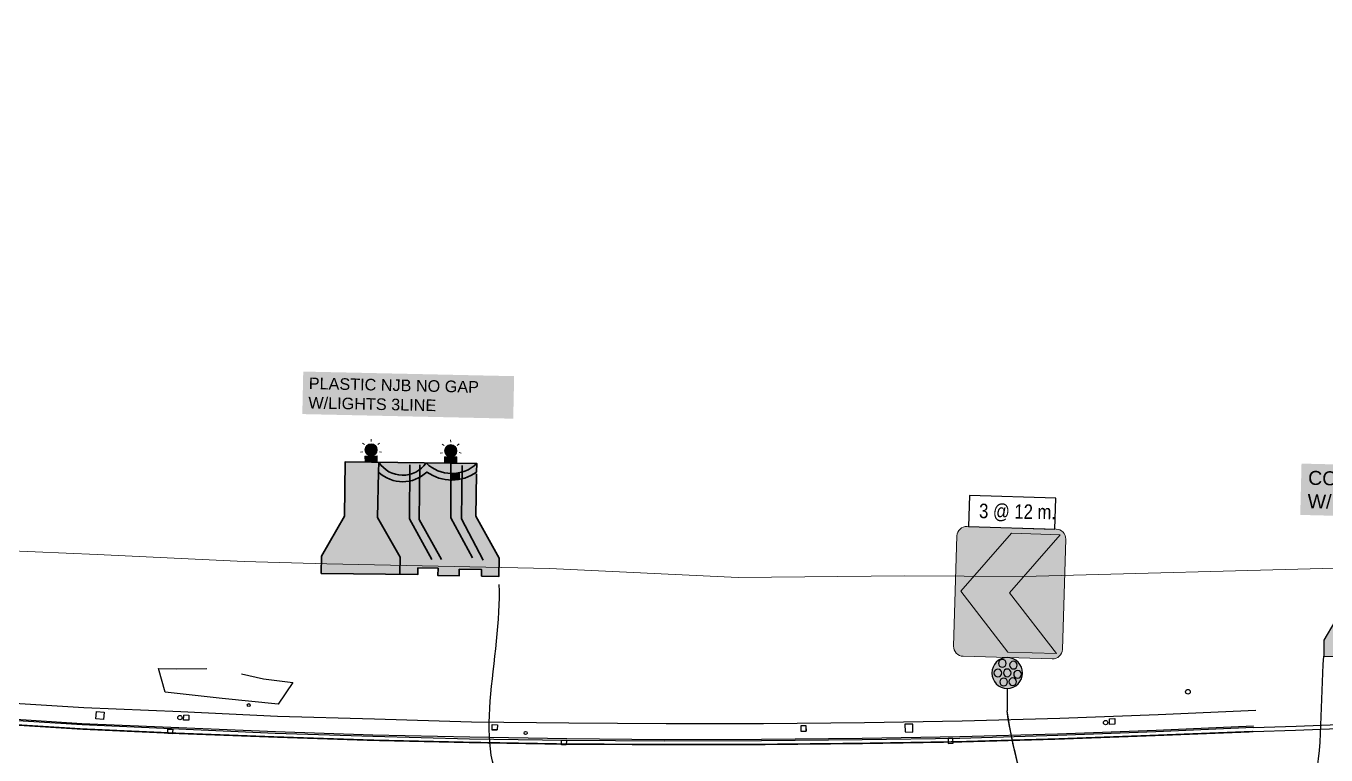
# Model space of a CAD drawing. Header units: metres. Extents: x 565382 to 572500, y 2710622 to 2713609.
# Drawn here: x 567421.3 to 567589.4, y 2711914.8 to 2712009.2 of the extents above; entities that cross this region are included whole.
import ezdxf

# ---------------------------------------------------------------- set-up
doc = ezdxf.new("R2010")
doc.units = ezdxf.units.M
doc.header["$XCLIPFRAME"] = 0
doc.linetypes.add('ACAD_ISO03W100', pattern=[30, 12, -18])
for name, color, linetype in [('ASPHLT', 12, 'Continuous'), ('Catch Basin', 170, 'Continuous'), ('CONCREAT', 7, 'Continuous'), ('CURB STONE', 1, 'Continuous'), ('LIGHT POLE', 40, 'Continuous'), ('MANHOLE', 12, 'Continuous'), ('Map', 7, 'Continuous'), ('PDF_Geometry', 7, 'Continuous'), ('Sign Board', 7, 'Continuous'), ('Signs', 7, 'Continuous'), ('TILES', 7, 'Continuous'), ('XREF-INT.E-P-5-1-SIGNBOARD$0$XREF-INT.E-P-5-1-SIGNBOARD$0$XREF-INT.E-P-5-1-SIGNBOARD-23-JUNE-2022$0$XREF-SIGNBOARDS$0$xref geomery$0$NEW DESIGN', 7, 'Continuous'), ('YELLOW LINE', 2, 'Continuous')]:
    doc.layers.add(name, color=color, linetype=linetype)
doc.layers.add('CP00PMXX-Ammar$0$CPREDXNL', color=1, linetype='Continuous', lineweight=0, true_color=0xff0000)
doc.layers.add('Fence', color=6, linetype='Continuous', lineweight=0, true_color=0xff00ff)
doc.styles.add('KSA-TXT', font='ARIALN.TTF', dxfattribs={"height": 2.5})
doc.styles.add('Legend', font='calibri.ttf')
doc.styles.get("Standard").update_dxf_attribs({"font": 'arial.ttf'})
doc.dimstyles.new('Faheem Dimension', dxfattribs={"dimtxt": 2.5, "dimasz": 1, "dimexe": 0.18, "dimexo": 0.0625, "dimgap": 0.25, "dimtad": 1, "dimzin": 0, "dimdsep": 46, "dimtxsty": 'Legend', "dimcen": 0.09, "dimclrd": 256, "dimclre": 256, "dimclrt": 256, "dimadec": 0, "dimazin": 0, "dimtfac": 1, "dimtofl": 0, "dimtmove": 0, "dimatfit": 3, "dimfxl": 1, "dimtolj": 1, "dimtzin": 0, "dimlwd": -1, "dimlwe": -1, "dimarcsym": 0})
picture_1 = doc.add_image_def('image1.tif', size_in_pixel=(6477, 4192))
picture_2 = doc.add_image_def('image7.ecw', size_in_pixel=(141138, 138548))

# ---------------------------------------------------------------- blocks, each defined once
blk = doc.blocks.new('FLASH LIGHT')
at = {"lineweight": 0}
h = blk.add_hatch(color=2, dxfattribs=at)
h.dxf.hatch_style = 1
h.set_gradient(color1=(255, 255, 0), color2=(255, 255, 189), name='SPHERICAL')
edge = h.paths.add_edge_path()
edge.add_arc((0, 20), 10, 0, 360)
h = blk.add_hatch(color=8, dxfattribs=at)
h.dxf.hatch_style = 1
h.paths.add_polyline_path([(-10, 0), (10, 0), (10, 10), (-10, 10)])
at = {"color": 7, "lineweight": 0, "flags": 128}
for points in [[(0, 33.76851643991904), (0, 37.53703287983217)], [(-10.76465961960753, 28.58452958701378), (-13.71100441452973, 30.93416115543664)], [(10.76465961960753, 28.58452958701378), (13.71100441452973, 30.93416115543664)], [(-13.42331098661134, 16.93621686259621), (-17.09734285139893, 16.09764306475699)], [(-10, 0), (10, 0), (10, 10), (-10, 10), (-10, 0)], [(13.42331098661134, 16.93621686259621), (17.09734285139893, 16.09764306475699)]]:
    blk.add_lwpolyline(points, dxfattribs=at)
at = {"lineweight": 0}
blk.add_circle((0, 20), 10, dxfattribs=at)
blk = doc.blocks.new('Conrecte Safety')
at = {"lineweight": -3, "ltscale": 0.13, "transparency": 33554687}
h = blk.add_hatch(color=8, dxfattribs=at)
h.dxf.hatch_style = 1
h.paths.add_polyline_path([(26862.01214540499, 34499.57406802074), (26862.35043830323, 34542.38844972005), (26824.52858092598, 34542.46615647446), (26824.7814945257, 34500.21703616376), (26802.54414339713, 34459.98074252731), (26818.5963777313, 34435.15552160222), (26888.64629077611, 34435.22473408878), (26888.53797342038, 34455.29167499046)], flags=17)
h.paths.add_polyline_path([(26906.51260580886, 34510.31207321449), (26906.50026468216, 34520.5872985837), (26896.00524886587, 34524.16482265398), (26890.32819629923, 34521.12083331542), (26885.72277516817, 34520.42733949235), (26881.28473589949, 34521.95633240232), (26877.85112825714, 34524.89994135157), (26874.93241798727, 34528.64246066923), (26871.9570115595, 34533.28545901443), (26868.7627796738, 34538.75518193174), (26866.75321844661, 34542.3794040049), (26862.35043830323, 34542.38844972005), (26862.01214540499, 34499.57406802074), (26888.53797342038, 34455.29167499046), (26888.64629077611, 34435.22473408878), (26891.79098623066, 34435.22784119099), (26906.5687735383, 34435.04107303332)])
h.paths.add_polyline_path([(26802.54414339713, 34459.98074252731), (26799.65860263492, 34454.75964111112), (26799.77606901926, 34435.1369262848), (26818.5963777313, 34435.15552160222)], flags=17)
h.paths.add_polyline_path([(26872.84615699102, 34542.36688578128), (26873.38888632039, 34541.38807926944), (26876.49771393318, 34536.06460049555), (26879.28090714165, 34531.72154290768), (26881.72024008067, 34528.59370568077), (26883.97824572736, 34526.6579324859), (26886.2216946618, 34525.88501965124), (26888.61735746096, 34526.24576350288), (26891.33200470281, 34527.71096036543), (26894.53173545003, 34530.2508178921), (26898.2834637394, 34533.74859439304), (26902.45098321651, 34537.90948515641), (26906.48127951163, 34542.01739758974), (26906.48100247911, 34542.29778143845)], flags=17)
h.paths.add_polyline_path([(26824.41354835959, 34561.68230262194), (26824.7814945257, 34500.21703616376), (26799.65860263492, 34454.75964111112), (26799.77606901926, 34435.1369262848), (26888.64629077611, 34435.22473408878), (26888.53797342038, 34455.29167499046), (26862.01214540499, 34499.57406802074), (26862.50369761676, 34561.78496337384)])
h.paths.add_polyline_path([(26906.48878114379, 34534.42500134926), (26906.23105485607, 34534.16231172308), (26901.97962243863, 34529.91764148876), (26896.00462259687, 34524.16697211153), (26906.5024499983, 34520.59076153176), (26906.5026193364, 34520.41937511482)], flags=17)
h = blk.add_hatch(color=8, dxfattribs=at)
h.dxf.hatch_style = 1
h.paths.add_polyline_path([(26862.35043830323, 34542.38844972005), (26862.50369761676, 34561.78496337384), (26906.46163136598, 34561.90343900857), (26906.42135089129, 34542.29790399478)])
h = blk.add_hatch(color=3, dxfattribs=at)
h.dxf.hatch_style = 1
h.paths.add_polyline_path([(26867.26269325638, 34552.61650998252), (26864.80554628249, 34557.30441183988), (26862.50358512047, 34561.77072583274), (26862.41376092305, 34550.40256669979), (26862.56025556461, 34550.12307487113), (26865.54429877128, 34544.55967764404), (26866.75321844538, 34542.37940400645), (26872.84615699021, 34542.36688578279), (26870.21717634823, 34547.10822411259)])
h = blk.add_hatch(color=3, dxfattribs=at)
h.dxf.hatch_style = 1
h.paths.add_polyline_path([(26968.71456273654, 34525.03850899236), (26964.55090455965, 34526.90235099236), (26960.41034820314, 34529.52882526982), (26956.42725160297, 34532.88025979728), (26952.6486655313, 34536.67129942463), (26949.04110572159, 34540.64525739186), (26947.66177721233, 34542.21317363319), (26954.81969403725, 34542.19846736331), (26956.50610876285, 34540.34077363477), (26960.03245161206, 34536.8028085781), (26963.56343891666, 34533.83178528858), (26967.07689650925, 34531.60309783802), (26970.56127456079, 34530.04333238902), (26974.00713030255, 34529.02973044814), (26977.4050209717, 34528.43953350578), (26980.74550380008, 34528.14998307108), (26984.01913601925, 34528.03832063972), (26985.80960867025, 34528.01450639137), (26985.85506136206, 34522.69088524485), (26983.893006844, 34522.71698162288), (26980.42474630073, 34522.83528276006), (26976.71852037852, 34523.15653552111), (26972.79676407603, 34523.83772535037)])
h.paths.add_polyline_path([(26990.70814443565, 34522.74364450376), (26987.24119553177, 34522.6724489178), (26985.85506136206, 34522.69088524485), (26985.80960867025, 34528.01450639137), (26987.22194415539, 34527.99572157215), (26990.4079636932, 34528.06114812678), (26993.66616904215, 34528.36257490906), (26997.08601476945, 34529.02919980436), (27000.75695544222, 34530.19022069133), (27004.76844562712, 34531.97483545278), (27009.20862186531, 34534.51033400236), (27014.06971367301, 34537.7851716061), (27019.18471650037, 34541.55729686312), (27019.5337976229, 34541.82687799061), (27019.52016455803, 34535.19131693962), (27017.13754380667, 34533.43422233025), (27012.01905669397, 34529.98598174313), (27007.17588853255, 34527.22036047206), (27002.64713517582, 34525.20562785924), (26998.40195442512, 34523.86299011066), (26994.42239799983, 34523.08726173436)])
h.paths.add_polyline_path([(26945.59673542669, 34544.56055682594), (26942.34692757343, 34548.15627488921), (26940.53282757472, 34549.97962319902), (26940.52579933972, 34557.09289573865), (26942.9574986243, 34555.08901896655), (26946.21010407621, 34551.81983167946), (26949.5694185483, 34548.10295108928), (26953.00992559232, 34544.19204310766), (26954.81969403725, 34542.19846736331), (26947.66177721233, 34542.21317363319)])
h.paths.add_polyline_path([(26918.18852918797, 34546.12838282131), (26915.11445750666, 34543.15213127142), (26919.41850517948, 34547.26475937813), (26923.35423869208, 34550.66641699251), (26926.69724736426, 34553.06106814681), (26929.3683700644, 34554.43886335439), (26931.39017153223, 34554.98918655675), (26933.00580006771, 34554.98203670244), (26934.69309411227, 34554.48355340937), (26936.7912298205, 34553.27349847645), (26939.3697407599, 34551.14863944791), (26940.53282757472, 34549.97962319902), (26937.53496663929, 34552.96892266729), (26936.36332025399, 34553.66976092388), (26934.71458249398, 34554.67464292799), (26932.04935618067, 34555.22198173749), (26929.94624712731, 34554.83693573831), (26927.62167036498, 34553.76774926242), (26926.04734162978, 34552.8583208979)], flags=16)
h.paths.add_polyline_path([(26906.75581176213, 34542.29721683005), (26906.8732166591, 34542.41688272921), (26911.38908684088, 34546.95417966471), (26915.83751654119, 34551.20476851091), (26920.05742853519, 34554.85204181539), (26923.91284033841, 34557.61373561122), (26927.4280288788, 34559.42690949984), (26930.69030017249, 34560.31488173813), (26933.78711106419, 34560.30117701418), (26936.80591840311, 34559.40932000565), (26939.83417903342, 34557.66283539803), (26940.52579933972, 34557.09289573865), (26940.53282757472, 34549.97962319902), (26939.3697407599, 34551.14863944791), (26936.7912298205, 34553.27349847645), (26934.69309411227, 34554.48355340937), (26933.00580006771, 34554.98203670244), (26931.39017153223, 34554.98918655675), (26929.3683700644, 34554.43886335439), (26926.69724736426, 34553.06106814681), (26923.35423869208, 34550.66641699251), (26919.41850517948, 34547.26475937813), (26915.11445750666, 34543.15213127142), (26914.24825939586, 34542.28182325153)])
h.paths.add_polyline_path([(26906.48127951163, 34542.01739758974), (26906.75581176213, 34542.29721683005), (26914.24825939586, 34542.28182325153), (26910.65918292648, 34538.67571744978), (26906.48878114379, 34534.42500134926)])
h.paths.add_polyline_path([(26898.2834637394, 34533.74859439304), (26902.45098321651, 34537.90948515641), (26906.48127951163, 34542.01739758974), (26906.48878114379, 34534.42500134926), (26906.23105485607, 34534.16231172308), (26901.97962243863, 34529.91764148876), (26898.00654365697, 34526.21349755599), (26894.27330539712, 34523.25015655965), (26890.32819629923, 34521.12083331542), (26885.72277516817, 34520.42733949235), (26881.28473589949, 34521.95633240232), (26877.85112825714, 34524.89994135157), (26874.93241798727, 34528.64246066923), (26871.9570115595, 34533.28545901443), (26868.7627796738, 34538.75518193174), (26866.75321844661, 34542.3794040049), (26872.84615699102, 34542.36688578128), (26873.38888632039, 34541.38807926944), (26876.49771393318, 34536.06460049555), (26879.28090714165, 34531.72154290768), (26881.72024008067, 34528.59370568077), (26883.97824572736, 34526.6579324859), (26886.2216946618, 34525.88501965124), (26888.61735746096, 34526.24576350288), (26891.33200470281, 34527.71096036543), (26894.53173545003, 34530.2508178921)])
h = blk.add_hatch(color=1, dxfattribs=at)
h.dxf.hatch_style = 1
h.paths.add_polyline_path([(26906.48878114379, 34534.42500134926), (26910.65918292648, 34538.67571744978), (26914.24825939586, 34542.28182325153), (26940.54048672095, 34542.22780465543), (26940.6461598405, 34435.27611231622), (26906.5867779865, 34435.24246010397)])
h.paths.add_polyline_path([(26914.24825939586, 34542.28182325153), (26915.11445750666, 34543.15213127142), (26919.41850517948, 34547.26475937813), (26923.35423869208, 34550.66641699251), (26926.69724736426, 34553.06106814681), (26929.3683700644, 34554.43886335439), (26931.39017153223, 34554.98918655675), (26933.00580006771, 34554.98203670244), (26934.69309411227, 34554.48355340937), (26936.7912298205, 34553.27349847645), (26939.3697407599, 34551.14863944791), (26940.53282757472, 34549.97962319902), (26940.54048672095, 34542.22780465543)])
h.paths.add_polyline_path([(26906.46163125522, 34561.90338456717), (26940.52101310822, 34561.93703678099), (26940.52579933972, 34557.09289573865), (26939.83417903342, 34557.66283539803), (26936.80591840311, 34559.40932000565), (26933.78711106419, 34560.30117701418), (26930.69030017249, 34560.31488173813), (26927.4280288788, 34559.42690949984), (26923.91284033841, 34557.61373561122), (26920.05742853519, 34554.85204181539), (26915.83751654119, 34551.20476851091), (26911.38908684088, 34546.95417966471), (26906.75411932518, 34542.29722030542), (26906.48100247911, 34542.29778143845)])
h = blk.add_hatch(color=8, dxfattribs=at)
h.dxf.hatch_style = 1
h.paths.add_polyline_path([(26985.51960094571, 34561.9814974226), (27019.57527535304, 34562.01514597224), (27019.53428790157, 34542.06550824258), (26985.68904852748, 34542.13504485111)])
h.paths.add_polyline_path([(26986.03945170159, 34501.09427089994), (26985.85506136206, 34522.69088524485), (26987.24119553177, 34522.6724489178), (26990.70814443565, 34522.74364450376), (26994.42239799983, 34523.08726173436), (26998.40195442512, 34523.86299011066), (27002.64713517582, 34525.20562785924), (27007.17588853255, 34527.22036047206), (27012.01905669397, 34529.98598174313), (27017.13754380667, 34533.43422233025), (27019.52016455803, 34535.19131693962), (27019.45313525575, 34502.56644674708), (27046.86195159348, 34455.40345642796), (27046.98460027519, 34434.91504088897), (26959.46814423861, 34435.21379091949), (26959.54181481511, 34456.79500314231)])
h.paths.add_polyline_path([(26940.54048672095, 34542.22780465543), (26947.66177721233, 34542.21317363319), (26949.04110572159, 34540.64525739186), (26952.6486655313, 34536.67129942463), (26956.42725160297, 34532.88025979728), (26960.41034820314, 34529.52882526982), (26964.55090455965, 34526.90235099236), (26968.71456273654, 34525.03850899236), (26972.79676407603, 34523.83772535037), (26976.71852037852, 34523.15653552111), (26980.42474630073, 34522.83528276006), (26983.893006844, 34522.71698162288), (26985.85506136206, 34522.69088524485), (26986.03945170159, 34501.09427089994), (26959.54181481511, 34456.79500314231), (26959.46842046647, 34435.29470956251), (26940.6461598405, 34435.27611231622)])
h.paths.add_polyline_path([(26954.81969403725, 34542.19846736331), (26953.00992559232, 34544.19204310766), (26949.5694185483, 34548.10295108928), (26946.21010407621, 34551.81983167946), (26942.9574986243, 34555.08901896655), (26940.52579933972, 34557.09289573865), (26940.52095560587, 34561.99523586255), (26985.5184481879, 34562.11651332158), (26985.68904852748, 34542.13504485111)])
h.paths.add_polyline_path([(26963.56343891666, 34533.83178528858), (26960.03245161206, 34536.8028085781), (26956.50610876285, 34540.34077363477), (26954.81969403725, 34542.19846736331), (26985.68904852748, 34542.13504485111), (26985.80960867025, 34528.01450639137), (26984.01913601925, 34528.03832063972), (26980.74550380008, 34528.14998307108), (26977.4050209717, 34528.43953350578), (26974.00713030255, 34529.02973044814), (26970.56127456079, 34530.04333238902), (26967.07689650925, 34531.60309783802)])
h.paths.add_polyline_path([(26985.68904852748, 34542.13504485111), (27019.53428790157, 34542.06550824258), (27019.5337976229, 34541.82687799061), (27019.18471650037, 34541.55729686312), (27014.06971367301, 34537.7851716061), (27009.20862186531, 34534.51033400236), (27004.76844562712, 34531.97483545278), (27000.75695544222, 34530.19022069133), (26997.08601476945, 34529.02919980436), (26993.66616904215, 34528.36257490906), (26990.4079636932, 34528.06114812678), (26987.22194415539, 34527.99572157215), (26985.80960867025, 34528.01450639137)])
h = blk.add_hatch(color=8, dxfattribs=at)
h.dxf.hatch_style = 1
h.paths.add_polyline_path([(26862.35043830323, 34542.38844972005), (26824.52858092598, 34542.46615647446), (26824.7814945257, 34500.21703616376), (26802.54414339713, 34459.98074252731), (26818.5963777313, 34435.15552160222), (26888.64629077611, 34435.22473408878), (26888.53797342038, 34455.29167499046), (26862.01214540499, 34499.57406802074)])
h.paths.add_polyline_path([(26802.54414339713, 34459.98074252731), (26799.65860263492, 34454.75964111112), (26799.77606901926, 34435.1369262848), (26818.5963777313, 34435.15552160222)])
at = {"lineweight": -3, "ltscale": 0.13}
h = blk.add_hatch(color=8, dxfattribs=at)
h.dxf.hatch_style = 1
h.paths.add_polyline_path([(26942.34692757343, 34548.15627488921), (26940.53282757463, 34549.97962319832), (26940.54048672257, 34542.22780465577), (26947.66177721158, 34542.21317363555), (26945.59673542669, 34544.56055682594)])
at = {"color": 7}
for p, q in [((27019.57527535304, 34562.01514597224), (26985.51589350004, 34561.98149375842)), ((26824.52858092598, 34542.46615647446), (27019.84198179896, 34542.06487607145))]:
    blk.add_line(p, q, dxfattribs=at)
for points in [[(27046.98460027519, 34434.91504088897), (26799.77606901926, 34435.1369262848), (26799.65860263492, 34454.75964111112), (26824.7814945257, 34500.21703616376), (26824.41354835959, 34561.68230262194), (26985.5184481879, 34562.11651332158)], [(27019.84198179896, 34542.06487607145), (27019.18471650037, 34541.55729686312), (27014.06971367301, 34537.7851716061), (27009.20862186531, 34534.51033400236), (27004.76844562712, 34531.97483545278), (27000.75695544222, 34530.19022069133), (26997.08601476945, 34529.02919980436), (26993.66616904215, 34528.36257490906), (26990.4079636932, 34528.06114812678), (26987.22194415539, 34527.99572157215), (26984.01913601925, 34528.03832063972), (26980.74550380008, 34528.14998307108), (26977.4050209717, 34528.43953350578), (26974.00713030255, 34529.02973044814), (26970.56127456079, 34530.04333238902), (26967.07689650925, 34531.60309783802), (26963.56343891666, 34533.83178528858), (26960.03245161206, 34536.8028085781), (26956.50610876285, 34540.34077363477), (26953.00992559232, 34544.19204310766), (26949.5694185483, 34548.10295108928), (26946.21010407621, 34551.81983167946), (26942.9574986243, 34555.08901896655), (26939.83417903342, 34557.66283539803), (26936.80591840311, 34559.40932000565), (26933.78711106419, 34560.30117701418), (26930.69030017249, 34560.31488173813), (26927.4280288788, 34559.42690949984), (26923.91284033841, 34557.61373561122), (26920.05742853519, 34554.85204181539), (26915.83751654119, 34551.20476851091), (26911.38908684088, 34546.95417966471), (26906.8732166591, 34542.41688272921), (26902.45098321651, 34537.90948515641), (26898.2834637394, 34533.74859439304), (26894.53173545003, 34530.2508178921), (26891.33200470281, 34527.71096036543), (26888.61735746096, 34526.24576350288), (26886.2216946618, 34525.88501965124), (26883.97824572736, 34526.6579324859), (26881.72024008067, 34528.59370568077), (26879.28090714165, 34531.72154290768), (26876.49771393318, 34536.06460049555), (26873.38888632039, 34541.38807926944), (26870.21717634823, 34547.10822411259), (26867.26269325638, 34552.61650998252), (26864.80554628249, 34557.30441183988), (26863.12584465506, 34560.56340465271), (26862.50369761676, 34561.78496337384), (26862.41376092305, 34550.40256669979), (26862.56025556461, 34550.12307487113), (26865.54429877128, 34544.55967764404), (26868.7627796738, 34538.75518193174), (26871.9570115595, 34533.28545901443), (26874.93241798727, 34528.64246066923), (26877.85112825714, 34524.89994135157), (26881.28473589949, 34521.95633240232), (26885.72277516817, 34520.42733949235), (26890.32819629923, 34521.12083331542), (26894.27330539712, 34523.25015655965), (26896.00462259687, 34524.16697211153), (26901.97962243863, 34529.91764148876), (26906.23105485607, 34534.16231172308), (26910.65918292648, 34538.67571744978), (26915.11445750666, 34543.15213127142), (26919.41850517948, 34547.26475937813), (26923.35423869208, 34550.66641699251), (26926.69724736426, 34553.06106814681), (26929.3683700644, 34554.43886335439), (26931.39017153223, 34554.98918655675), (26933.00580006771, 34554.98203670244), (26934.69309411227, 34554.48355340937), (26936.7912298205, 34553.27349847645), (26939.3697407599, 34551.14863944791), (26942.34692757343, 34548.15627488921), (26945.59673542669, 34544.56055682594), (26949.04110572159, 34540.64525739186), (26952.6486655313, 34536.67129942463), (26956.42725160297, 34532.88025979728), (26960.41034820314, 34529.52882526982), (26964.55090455965, 34526.90235099236), (26968.71456273654, 34525.03850899236), (26972.79676407603, 34523.83772535037), (26976.71852037852, 34523.15653552111), (26980.42474630073, 34522.83528276006), (26983.893006844, 34522.71698162288), (26987.24119553177, 34522.6724489178), (26990.70814443565, 34522.74364450376), (26994.42239799983, 34523.08726173436), (26998.40195442512, 34523.86299011066), (27002.64713517582, 34525.20562785924), (27007.17588853255, 34527.22036047206), (27012.01905669397, 34529.98598174313), (27017.13754380667, 34533.43422233025), (27019.60171908679, 34535.25146038644)], [(26940.6461598405, 34435.27611231622), (26940.52101310822, 34561.93703678099), (26906.46163125522, 34561.90338456717), (26906.5867779865, 34435.24246010397)], [(27019.57527535304, 34562.01514597224), (27019.45313525575, 34502.56644674708), (27046.86195159348, 34455.40345642796), (27046.98460027519, 34434.91504088897)]]:
    blk.add_lwpolyline(points, dxfattribs=at)
at = {"layer": 'PDF_Geometry', "color": 7, "lineweight": 30}
blk.add_lwpolyline([(26888.64629077611, 34435.22473408878), (26888.53797342038, 34455.29167499046), (26862.01214540499, 34499.57406802074), (26862.50369761676, 34561.78496337384)], dxfattribs=at)
at = {"lineweight": 0, "xscale": 0.9190717009343766, "yscale": 0.9190717009343766, "zscale": 0.9190717009343766, "rotation": 358.5452897016336}
for p in [(26883.19767954567, 34561.8407378946), (26965.01720793569, 34562.06125828041)]:
    blk.add_blockref('FLASH LIGHT', p, dxfattribs=at)
blk = doc.blocks.new('W')
at = {"xscale": -0.2045682523204567, "yscale": 0.2045682523204568, "zscale": 0.2045682523204567, "rotation": 285.957392384837}
blk.add_blockref('Conrecte Safety', (561968.4705205094, 2698741.621839803), dxfattribs=at)
at = {"insert": (567265.1507742676, 2706015.243318122), "char_height": 3.62341095756047, "width": 68.50387842214491, "attachment_point": 1, "rotation": 284.7907090152985, "bg_fill": 1, "box_fill_scale": 1.5, "bg_fill_color": 1, "bg_fill_transparency": 0}
blk.add_mtext('CONCRETE NJB NO GAP\\PW/LIGHTS 3LINE', dxfattribs=at)
blk = doc.blocks.new('SH')
h = blk.add_hatch(color=40)
h.dxf.hatch_style = 1
h.paths.add_polyline_path([(555310.7057333952, 2699267.921822852), (555307.8367876357, 2699268.127667208), (555310.4551402492, 2699264.429193236), (555307.3356013449, 2699261.142408024), (555310.2045471007, 2699260.936563657), (555313.324086, 2699264.223348882)], flags=16)
edge = h.paths.add_edge_path()
edge.add_arc((555313.3073060899, 2699267.484404472), 0.5808180623819165, 355.896831309284, 445.8961105560221)
edge.add_line((555313.348872424, 2699268.063733275), (555308.1099280027, 2699268.439622965))
edge.add_arc((555308.0683616649, 2699267.860294163), 0.5808180626068513, 85.89611018984331, 175.8961098449087)
edge.add_line((555307.4890328627, 2699267.901860504), (555307.0236455926, 2699261.415548409))
edge.add_arc((555307.6029743956, 2699261.37398207), 0.5808180632647093, 175.8961100334716, 265.8961099250273)
edge.add_line((555307.561408055, 2699260.794653267), (555312.8003524811, 2699260.418763534))
edge.add_arc((555312.8419188212, 2699260.998092339), 0.5808180652424435, 265.8961099861256, 355.89611010928)
edge.add_line((555313.4212476263, 2699260.956526), (555313.8866354153, 2699267.442845426))
at = {"layer": 'CP00PMXX-Ammar$0$CPREDXNL'}
h = blk.add_hatch(color=256, dxfattribs=at)
h.dxf.hatch_style = 1
h.paths.add_polyline_path([(555310.2045471007, 2699260.936563657), (555313.324086, 2699264.223348882), (555310.7057333952, 2699267.921822852), (555307.8367876357, 2699268.127667208), (555310.4551402492, 2699264.429193236), (555307.3356013449, 2699261.142408024)])
h = blk.add_hatch(color=256, dxfattribs=at)
h.dxf.hatch_style = 1
h.paths.add_polyline_path([(555310.2045471007, 2699260.936563657), (555313.324086, 2699264.223348882), (555310.7057333952, 2699267.921822852), (555307.8367876357, 2699268.127667208), (555310.4551402492, 2699264.429193236), (555307.3356013449, 2699261.142408024)])
at = {"layer": 'Signs', "true_color": 0xffffff}
h = blk.add_hatch(color=7, dxfattribs=at)
h.dxf.hatch_style = 1
h.paths.add_polyline_path([(555309.2080892423, 2699259.701213561, 1), (555311.0237343576, 2699259.701213561, 1)])
h = blk.add_hatch(color=7, dxfattribs=at)
h.dxf.hatch_style = 1
h.paths.add_polyline_path([(555309.2080892423, 2699259.701213561, 1), (555311.0237343576, 2699259.701213561, 1)])
h = blk.add_hatch(color=7, dxfattribs=at)
h.dxf.hatch_style = 1
h.paths.add_polyline_path([(555309.2080892423, 2699259.701213561, 1), (555311.0237343576, 2699259.701213561, 1)])
at = {"layer": 'Signs'}
h = blk.add_hatch(color=40, dxfattribs=at)
h.dxf.hatch_style = 1
edge = h.paths.add_edge_path()
edge.add_arc((555310.2654260711, 2699259.155815394), 0.2283141332801092, 0, 360)
edge = h.paths.add_edge_path()
edge.add_arc((555309.7377646259, 2699259.221413918), 0.2283141332801092, 0, 360)
edge = h.paths.add_edge_path()
edge.add_arc((555309.501492236, 2699259.688135894), 0.2283141332801092, 0, 360)
edge = h.paths.add_edge_path()
edge.add_arc((555309.7992640065, 2699260.201085889), 0.2283141332801092, 0, 360)
edge = h.paths.add_edge_path()
edge.add_arc((555310.1135171035, 2699259.707786679), 0.2283141332801092, 0, 360)
edge = h.paths.add_edge_path()
edge.add_arc((555310.4578826658, 2699260.238704836), 0.2283141332801092, 0, 360)
edge = h.paths.add_edge_path()
edge.add_arc((555310.6637427052, 2699259.646956028), 0.2283141332801092, 0, 360)
h = blk.add_hatch(color=40, dxfattribs=at)
h.dxf.hatch_style = 1
edge = h.paths.add_edge_path()
edge.add_arc((555310.2654260711, 2699259.155815394), 0.2283141332801092, 0, 360)
edge = h.paths.add_edge_path()
edge.add_arc((555309.7377646259, 2699259.221413918), 0.2283141332801092, 0, 360)
edge = h.paths.add_edge_path()
edge.add_arc((555309.501492236, 2699259.688135894), 0.2283141332801092, 0, 360)
edge = h.paths.add_edge_path()
edge.add_arc((555309.7992640065, 2699260.201085889), 0.2283141332801092, 0, 360)
edge = h.paths.add_edge_path()
edge.add_arc((555310.1135171035, 2699259.707786679), 0.2283141332801092, 0, 360)
edge = h.paths.add_edge_path()
edge.add_arc((555310.4578826658, 2699260.238704836), 0.2283141332801092, 0, 360)
edge = h.paths.add_edge_path()
edge.add_arc((555310.6637427052, 2699259.646956028), 0.2283141332801092, 0, 360)
h = blk.add_hatch(color=40, dxfattribs=at)
h.dxf.hatch_style = 1
edge = h.paths.add_edge_path()
edge.add_arc((555310.2654260711, 2699259.155815394), 0.2283141332801092, 0, 360)
edge = h.paths.add_edge_path()
edge.add_arc((555309.7377646259, 2699259.221413918), 0.2283141332801092, 0, 360)
edge = h.paths.add_edge_path()
edge.add_arc((555309.501492236, 2699259.688135894), 0.2283141332801092, 0, 360)
edge = h.paths.add_edge_path()
edge.add_arc((555309.7992640065, 2699260.201085889), 0.2283141332801092, 0, 360)
edge = h.paths.add_edge_path()
edge.add_arc((555310.1135171035, 2699259.707786679), 0.2283141332801092, 0, 360)
edge = h.paths.add_edge_path()
edge.add_arc((555310.4578826658, 2699260.238704836), 0.2283141332801092, 0, 360)
edge = h.paths.add_edge_path()
edge.add_arc((555310.6637427052, 2699259.646956028), 0.2283141332801092, 0, 360)
at = {"flags": 128}
blk.add_lwpolyline([(555310.028387275, 2699258.797620039), (555309.8932459556, 2699257.477023158)], dxfattribs=at)
at = {"layer": 'CP00PMXX-Ammar$0$CPREDXNL'}
blk.add_lwpolyline([(555307.561408055, 2699260.794653267), (555312.8003524811, 2699260.418763534, 0.4142135629226534), (555313.4212476263, 2699260.956526), (555313.8866348923, 2699267.442838136, 0.4142135636862525), (555313.348872424, 2699268.063733275), (555308.1099280028, 2699268.439622965, 0.4142135608527174), (555307.4890328627, 2699267.901860504), (555307.0236455926, 2699261.41554841, 0.4142135620474967)], format="xyb", close=True, dxfattribs=at)
blk.add_lwpolyline([(555310.2045471007, 2699260.936563657), (555313.324086, 2699264.223348882), (555310.7057333952, 2699267.921822852), (555307.8367876357, 2699268.127667208), (555310.4551402492, 2699264.429193236), (555307.3356013449, 2699261.142408024), (555310.2045471007, 2699260.936563657)], close=True, dxfattribs=at)
at = {"layer": 'Signs'}
for centre, radius in [((555310.1159118, 2699259.701213561), 0.9078225576208822), ((555310.1159118, 2699259.701213561), 0.9078225576208822), ((555310.1159118, 2699259.701213561), 0.9078225576208822), ((555309.7992640065, 2699260.201085889), 0.2283141332801092), ((555309.7992640065, 2699260.201085889), 0.2283141332801092), ((555309.7992640065, 2699260.201085889), 0.2283141332801092), ((555310.4578826658, 2699260.238704836), 0.2283141332801092), ((555310.4578826658, 2699260.238704836), 0.2283141332801092), ((555310.4578826658, 2699260.238704836), 0.2283141332801092), ((555309.501492236, 2699259.688135894), 0.2283141332801092), ((555309.501492236, 2699259.688135894), 0.2283141332801092), ((555309.501492236, 2699259.688135894), 0.2283141332801092), ((555309.7377646259, 2699259.221413918), 0.2283141332801092), ((555309.7377646259, 2699259.221413918), 0.2283141332801092), ((555309.7377646259, 2699259.221413918), 0.2283141332801092), ((555310.1135171035, 2699259.707786679), 0.2283141332801092), ((555310.1135171035, 2699259.707786679), 0.2283141332801092), ((555310.1135171035, 2699259.707786679), 0.2283141332801092), ((555310.6637427052, 2699259.646956028), 0.2283141332801092), ((555310.6637427052, 2699259.646956028), 0.2283141332801092), ((555310.6637427052, 2699259.646956028), 0.2283141332801092), ((555310.2654260711, 2699259.155815394), 0.2283141332801092), ((555310.2654260711, 2699259.155815394), 0.2283141332801092), ((555310.2654260711, 2699259.155815394), 0.2283141332801092)]:
    blk.add_circle(centre, radius, dxfattribs=at)
blk = doc.blocks.new('Plastic Safety')
at = {"lineweight": -3, "ltscale": 0.13, "transparency": 33554687}
h = blk.add_hatch(color=1, dxfattribs=at)
h.dxf.hatch_style = 1
h.paths.add_polyline_path([(28614.05626079068, 34723.16314577311), (28575.79873370379, 34723.37998883985), (28576.31335214712, 34660.77171476372), (28549.68586086296, 34616.28749622218), (28638.9534687493, 34615.78152881749), (28638.95346886106, 34615.7815487422), (28613.70635483228, 34661.42939064652)])
h.paths.add_polyline_path([(28575.79873370379, 34723.37998883985), (28542.75815242156, 34723.56726233847), (28542.12005171739, 34662.12490374036), (28541.45309244841, 34660.96930217184), (28576.31335214712, 34660.77171476372)])
h.paths.add_polyline_path([(28576.31335214712, 34660.77171476372), (28541.45309244841, 34660.96930217184), (28515.77577019669, 34616.47969808616), (28549.68586086296, 34616.28749622218)])
h.paths.add_polyline_path([(28638.9534687493, 34615.78152881749), (28549.68586086296, 34616.28749622218), (28549.57415390573, 34596.57908662595), (28638.84176179208, 34596.07311922126)])
h.paths.add_polyline_path([(28549.68586086296, 34616.28749622218), (28515.77577019669, 34616.47969808616), (28437.23191634379, 34616.92488342151), (28437.11528117582, 34596.34699161351), (28456.82370888628, 34596.23528455198), (28456.8664203696, 34603.77085260861), (28482.37144446559, 34603.62629053183), (28482.32873298228, 34596.0907224752), (28506.38460798189, 34595.9543741513), (28506.43224775791, 34604.35943890922), (28529.32880348153, 34604.22966159135), (28529.28609191626, 34596.69407904334), (28549.57415390573, 34596.57908662595)])
h.paths.add_polyline_path([(28531.10320221633, 34661.6076561287), (28492.84567512944, 34661.82449919544), (28467.37418675423, 34616.75403750315), (28504.76226061396, 34616.54212248512)])
h.paths.add_polyline_path([(28531.45475142822, 34723.63132983819), (28494.06673372537, 34723.84324453771), (28492.84567512944, 34661.82449919544), (28531.10320221633, 34661.6076561287)])
h.paths.add_polyline_path([(28483.34300505184, 34723.90402646363), (28464.50407766737, 34724.01080520824), (28464.74533080123, 34664.30253775418), (28482.9996700976, 34663.32959061116)])
at = {"linetype": 'ACAD_ISO03W100', "lineweight": 13, "ltscale": 0.13, "transparency": 33554605}
h = blk.add_hatch(color=5, dxfattribs=at)
h.dxf.hatch_style = 1
h.paths.add_polyline_path([(28482.98981128074, 34663.32889264263), (28457.79994752444, 34616.80755029246), (28467.36432793923, 34616.75333953463), (28492.83581631258, 34661.82380122505), (28494.05687491037, 34723.84254656732), (28483.33314623497, 34723.90332849324)])
at = {"lineweight": -3, "ltscale": 0.13}
h = blk.add_hatch(color=3, dxfattribs=at)
h.dxf.hatch_style = 1
h.paths.add_polyline_path([(28483.27389578708, 34713.44979758002, -0.1325441271099282), (28464.49421885051, 34724.01010724157), (28464.5336171668, 34714.2593315728, 0.1062948695782998), (28483.23078230768, 34705.84330562316)])
h.paths.add_polyline_path([(28521.05092135072, 34713.32019815408, 0.07997126544081652), (28531.34478204139, 34705.96816774644), (28531.39294632338, 34714.46577085555, -0.1022577012381322), (28522.07452268712, 34723.68374297768, -0.1911312249156686), (28493.82724020444, 34712.17917820811), (28493.68117889576, 34704.76058326475, 0.1503256231868947)])
h.paths.add_polyline_path([(28493.82724020444, 34712.17917820811, -0.06453067711082841), (28483.27389578708, 34713.44979758002), (28483.23078230768, 34705.84330562316, 0.05401458855004763), (28493.68117889576, 34704.76058326475)])
h.paths.add_polyline_path([(28542.60618072189, 34709.88259474747, -0.09436020120634389), (28531.39294632338, 34714.46577085555), (28531.34478204139, 34705.96816774644, 0.07423097248405673), (28542.52801575698, 34702.35613423027)])
h.paths.add_polyline_path([(28575.88044201955, 34712.23927019164), (28575.78887488693, 34723.37929086946, -0.301763545323958), (28542.60618072189, 34709.88259474747), (28542.52801575698, 34702.35613423027, 0.2300863305514859)])
at = {"linetype": 'ACAD_ISO03W100', "lineweight": 13, "ltscale": 0.13, "transparency": 33554605}
h = blk.add_hatch(color=5, dxfattribs=at)
h.dxf.hatch_style = 1
h.paths.add_polyline_path([(28531.09334339947, 34661.60695816018), (28504.7524017971, 34616.54142451659), (28515.76591137983, 34616.47900011577), (28542.11019290052, 34662.12420576997), (28542.7482936047, 34723.56656436808), (28531.44489261322, 34723.6306318678)])
at = {"lineweight": -3, "ltscale": 0.13}
h = blk.add_hatch(color=3, dxfattribs=at)
h.dxf.hatch_style = 1
h.paths.add_polyline_path([(28493.82724020444, 34712.17917820811, -0.06453067711087684), (28483.27389578708, 34713.44979758002), (28483.23078230768, 34705.84330562316, 0.05401458855002988), (28493.68117889576, 34704.76058326475)])
at = {"lineweight": -3, "ltscale": 0.13, "transparency": 33554687}
h = blk.add_hatch(color=1, dxfattribs=at)
h.dxf.hatch_style = 1
h.paths.add_polyline_path([(28482.91285773925, 34663.29643706977), (28464.65849518962, 34664.26938545145), (28437.22205764055, 34616.9242053777), (28457.79314947576, 34616.78798497732)])
at = {"layer": 'PDF_Geometry', "color": 7, "lineweight": 30}
blk.add_lwpolyline([(28464.49421885051, 34724.01010724157, 0.405304555353026), (28522.07452268712, 34723.68374297768, 0.5321801229436038), (28575.78887488693, 34723.37929086946), (28575.88044201955, 34712.23927019164, -0.3994670945357015), (28521.05092135072, 34713.32019815408, -0.3192999302750703), (28464.5336171668, 34714.2593315728), (28464.49421885051, 34724.01010724157), (28614.04640197568, 34723.16244780459), (28613.69649601728, 34661.42869267613), (28638.94361004606, 34615.78085077368), (28638.83190297522, 34596.07242125086), (28529.27623310126, 34596.69338107295), (28529.31894466467, 34604.22896362096), (28506.42238894105, 34604.35874094255), (28506.37474916689, 34595.95367618278), (28482.31887416542, 34596.09002450481), (28482.36158564687, 34603.62559255958), (28456.85656155087, 34603.77015463822), (28456.81385006942, 34596.23458658159), (28437.10542235896, 34596.34629364312), (28437.22205764055, 34616.9242053777), (28464.7354718186, 34664.30188077874), (28464.54185488634, 34712.22056072764)], format="xyb", dxfattribs=at)
for points in [[(28481.03029096127, 34721.64667733572), (28480.68695600703, 34661.07224148326), (28455.49709225073, 34614.55089913495)], [(28467.36432793923, 34616.75333953463), (28492.83581631258, 34661.82380122505), (28494.05687491037, 34723.84254656732)], [(28529.14203733765, 34721.37398071028), (28528.79048812576, 34659.3503070008), (28502.44954652153, 34614.28477335721)], [(28513.46305610612, 34614.22234895825), (28539.80733762681, 34659.8675546106), (28540.44543832913, 34721.30991321057)], [(28549.56429493614, 34596.57836148515), (28549.67600204609, 34616.28679825366), (28576.30349333026, 34660.77101679705), (28575.88044201955, 34712.23927019164)]]:
    blk.add_lwpolyline(points, dxfattribs=at)
at = {"lineweight": 0, "rotation": 358.5452897016336}
for p, xscale, yscale, zscale in [((28494.05985850624, 34723.99408628282), 0.6988341732837925, 0.6988341732837925, 0.6988341732837925), ((28584.49233159279, 34723.37929086945), 0.6988341732837926, 0.6988341732837926, 0.6988341732837926)]:
    blk.add_blockref('FLASH LIGHT', p, dxfattribs=dict(at, xscale=xscale, yscale=yscale, zscale=zscale))

msp = doc.modelspace()

# ---------------------------------------------------------------- linework, layer by layer
at = {"color": 254, "flags": 128}
for points in [[(567579.9809999997, 2711917.862, 0.08715737365982966), (567921.6569998919, 2711988.814999957)], [(567580.0509999968, 2711918.408, 0.08796928200992835), (567921.4900002168, 2711989.334000086)], [(567578.9419999499, 2711910.028, 0.103147330496576), (567925.5089998182, 2711982.056999921)], [(567578.9900000048, 2711910.309, 0.1024214539720218), (567925.38699994, 2711982.296999974)]]:
    msp.add_lwpolyline(points, format="xyb", dxfattribs=at)
at = {"layer": 'ASPHLT', "color": 254, "flags": 128}
msp.add_lwpolyline([(567580.051, 2711918.408), (567567.3929999999, 2711917.845), (567554.712, 2711917.375), (567542.058, 2711916.948), (567529.411, 2711916.782), (567516.3979999999, 2711916.676), (567503.816, 2711916.636), (567491.238, 2711916.725), (567478.614, 2711916.874), (567466.111, 2711917.218), (567453.514, 2711917.628), (567441.041, 2711918.169), (567428.514, 2711918.722), (567415.971, 2711919.506), (567403.277, 2711920.311), (567390.639, 2711921.241), (567378.1, 2711922.292), (567365.619, 2711923.479), (567353.2270000001, 2711924.806), (567340.81, 2711926.164), (567328.353, 2711927.471), (567315.945, 2711929.131)], dxfattribs=at)
at = {"layer": 'Catch Basin', "color": 254, "flags": 128}
for points in [[(567439.595, 2711917.605), (567439.6089999999, 2711918.166)], [(567440.192, 2711917.564), (567439.595, 2711917.605)], [(567439.6089999999, 2711918.166), (567440.221, 2711918.134)], [(567440.248, 2711918.118), (567440.192, 2711917.564)], [(567490.543, 2711916.144), (567490.553, 2711916.733)], [(567491.15, 2711916.128), (567490.543, 2711916.144)], [(567490.553, 2711916.733), (567491.177, 2711916.722)], [(567491.177, 2711916.722), (567491.155, 2711916.137)], [(567541.162, 2711916.976), (567540.53, 2711916.958)], [(567540.53, 2711916.958), (567540.548, 2711916.337)], [(567540.548, 2711916.337), (567541.172, 2711916.359)], [(567541.172, 2711916.359), (567541.167, 2711916.988)]]:
    msp.add_lwpolyline(points, dxfattribs=at)
at = {"layer": 'CONCREAT', "color": 254, "flags": 128}
for points in [[(567438.4079999999, 2711926.012), (567440.798, 2711925.985)], [(567439.255, 2711922.961), (567438.4079999999, 2711926.012)], [(567440.798, 2711925.985), (567444.67, 2711926.033)], [(567449.162, 2711925.322), (567451.9770000001, 2711924.703)], [(567451.9770000001, 2711924.703), (567455.786, 2711924.211)], [(567446.661, 2711922.148), (567439.255, 2711922.961)], [(567455.786, 2711924.211), (567453.876, 2711921.39)], [(567453.876, 2711921.39), (567446.661, 2711922.148)]]:
    msp.add_lwpolyline(points, dxfattribs=at)
at = {"layer": 'CURB STONE', "color": 254, "flags": 128}
msp.add_lwpolyline([(567580.054, 2711918.543), (567567.435, 2711917.992), (567554.707, 2711917.541), (567542.059, 2711917.171), (567529.4029999999, 2711916.96), (567516.386, 2711916.817), (567503.837, 2711916.81), (567491.223, 2711916.925), (567478.688, 2711917.128), (567466.1089999999, 2711917.385), (567453.559, 2711917.819), (567441.057, 2711918.368), (567428.502, 2711918.867), (567415.9820000001, 2711919.678), (567403.337, 2711920.502), (567390.644, 2711921.425), (567378.09, 2711922.494), (567365.671, 2711923.664), (567353.2339999999, 2711924.946), (567340.813, 2711926.368), (567328.3670000001, 2711927.684), (567322.836, 2711928.295)], dxfattribs=at)
at = {"layer": 'Fence', "color": 254}
msp.add_polyline3d([(567793.1917240951, 2711964.574834723, 0), (567752.3012201888, 2711956.757635138, 0), (567717.2971264388, 2711951.259635016, 0), (567677.3850170638, 2711946.260935309, 0), (567635.9103295639, 2711942.142534918, 0), (567592.2036264389, 2711939.037334723, 0), (567550.3503295638, 2711937.910334723, 0), (567534.8943785212, 2711938.033508747, 0), (567513.3916753962, 2711937.782309528, 0), (567488.9984957011, 2711938.983858775, 0), (567460.1709917948, 2711939.56865858, 0), (567449.4729917948, 2711939.88065858, 0), (567430.4846949198, 2711940.784259166, 0), (567418.4496949199, 2711941.288959361, 0), (567413.3300933574, 2711941.924959361, 0), (567398.5921011699, 2711945.39705897, 0), (567382.1241011699, 2711948.976959361, 0), (567374.49739192, 2711950.579830216, 0), (567357.9201011698, 2711953.964758189, 0), (567348.7878980448, 2711955.85755897, 0), (567334.7373980448, 2711958.757258189, 0), (567315.6571019877, 2711962.317026765, 0)], dxfattribs=at)
at = {"layer": 'LIGHT POLE', "color": 254}
for centre in [(567441.176, 2711919.671), (567560.911, 2711919.023)]:
    msp.add_circle(centre, 0.2848028990906242, dxfattribs=at)
at = {"layer": 'MANHOLE', "color": 254, "flags": 128}
for points in [[(567430.308, 2711919.5), (567430.37, 2711920.469)], [(567431.294, 2711919.406), (567430.308, 2711919.5)], [(567430.37, 2711920.469), (567431.364, 2711920.396)], [(567431.364, 2711920.396), (567431.296, 2711919.407)], [(567441.621, 2711919.34), (567441.673, 2711919.994)], [(567442.31, 2711919.326), (567441.621, 2711919.34)], [(567441.68, 2711920.033), (567442.332, 2711920.007)], [(567442.332, 2711920.007), (567442.31, 2711919.326)], [(567561.406, 2711919.491), (567562.086, 2711919.535)], [(567561.436, 2711918.789), (567561.406, 2711919.491)], [(567562.086, 2711919.535), (567562.11, 2711918.847)], [(567481.544, 2711918.777), (567482.259, 2711918.734)], [(567481.561, 2711918.061), (567481.544, 2711918.777)], [(567482.228, 2711918.052), (567481.561, 2711918.061)], [(567482.2170000001, 2711918.068), (567481.566, 2711918.072)], [(567482.259, 2711918.734), (567482.2170000001, 2711918.068)], [(567522.195, 2711918.621), (567521.489, 2711918.607)], [(567521.489, 2711918.607), (567521.491, 2711917.926)], [(567521.491, 2711917.926), (567522.185, 2711917.934)], [(567522.185, 2711917.934), (567522.19, 2711918.621)], [(567522.202, 2711917.91), (567522.195, 2711918.621)], [(567534.96, 2711918.84), (567534.97, 2711917.833)], [(567535.968, 2711918.83), (567534.96, 2711918.84)], [(567534.97, 2711917.833), (567535.958, 2711917.802)], [(567535.958, 2711917.802), (567535.962, 2711918.835)], [(567562.155, 2711918.815), (567561.436, 2711918.789)]]:
    msp.add_lwpolyline(points, dxfattribs=at)
at = {"layer": 'MANHOLE', "color": 254}
msp.add_circle((567571.561, 2711923.012), 0.3, dxfattribs=at)
at = {"layer": 'Sign Board', "color": 254}
for centre in [(567450.082, 2711921.289), (567485.8879999999, 2711917.677)]:
    msp.add_circle(centre, 0.2, dxfattribs=at)
at = {"layer": 'TILES', "color": 254, "flags": 128}
for points in [[(567428.767, 2711920.947), (567416.292, 2711921.711)], [(567441.305, 2711920.4), (567428.767, 2711920.947)], [(567453.797, 2711919.832), (567441.305, 2711920.4)], [(567466.3589999999, 2711919.451), (567453.797, 2711919.832)], [(567478.9010000001, 2711919.101), (567466.3589999999, 2711919.451)], [(567554.99, 2711919.563), (567542.3520000001, 2711919.213)], [(567567.688, 2711920.045), (567554.99, 2711919.563)], [(567580.361, 2711920.597), (567567.688, 2711920.045)], [(567491.464, 2711918.966), (567478.9010000001, 2711919.101)], [(567504.071, 2711918.856), (567491.464, 2711918.966)], [(567516.6510000001, 2711918.877), (567504.071, 2711918.856)], [(567529.715, 2711918.976), (567516.6510000001, 2711918.877)], [(567542.3520000001, 2711919.213), (567529.715, 2711918.976)]]:
    msp.add_lwpolyline(points, dxfattribs=at)
at = {"layer": 'XREF-INT.E-P-5-1-SIGNBOARD$0$XREF-INT.E-P-5-1-SIGNBOARD$0$XREF-INT.E-P-5-1-SIGNBOARD-23-JUNE-2022$0$XREF-SIGNBOARDS$0$xref geomery$0$NEW DESIGN', "extrusion": (0.0007595030942933556, 0.02397237441322392, 0.9997123328338219), "elevation": 65442.79771170206}
msp.add_lwpolyline([(-481380.6363746902, -2727771.559839625), (-481391.8174950603, -2727771.559839624), (-481391.8410788315, -2727775.567484866), (-481380.6599584527, -2727775.567484868)], close=True, dxfattribs=at)
at = {"layer": 'YELLOW LINE', "color": 254, "const_width": 0.2}
msp.add_lwpolyline([(567579.981, 2711917.862), (567567.293, 2711917.367), (567554.6429999999, 2711916.903), (567541.989, 2711916.54), (567529.365, 2711916.332), (567516.329, 2711916.199), (567503.739, 2711916.187), (567491.139, 2711916.242), (567478.578, 2711916.463), (567466.054, 2711916.743), (567453.461, 2711917.165), (567440.969, 2711917.631), (567428.424, 2711918.197), (567415.9079999999, 2711918.984), (567403.22, 2711919.838), (567390.611, 2711920.751), (567378.044, 2711921.844), (567365.593, 2711923.124), (567353.145, 2711924.481), (567340.754, 2711925.822), (567328.314, 2711927.15), (567315.907, 2711928.641)], dxfattribs=at)

# ---------------------------------------------------------------- block references
for name, p, xscale, yscale, zscale, rotation in [('W', (1787628.02724396, 2061892.161481043), 0.4999999999999991, 0.4999999999999991, 0.4999999999999991, 73.79005464573282), ('Plastic Safety', (570649.4751886937, 2707937.956117284), -0.1139246693715216, 0.1139246693715216, 0.1139246693715215, 358.9517026567259), ('SH', (1176369.344372463, -3302852.189166381), -2.193749999999998, 2.193749999999998, 2.193749999999998, 354.1547593903928)]:
    msp.add_blockref(name, p, dxfattribs=dict(xscale=xscale, yscale=yscale, zscale=zscale, rotation=rotation))

# ---------------------------------------------------------------- texts
at = {"style": 'KSA-TXT'}
msp.add_text('3 @ 12 m.', height=1.875, rotation=359.0984518391574, dxfattribs=at).set_placement((567544.5384322597, 2711945.481771287))
at = {"insert": (567457.8628423649, 2711963.677421645), "char_height": 1.500786412862389, "width": 25.78743797833887, "attachment_point": 1, "rotation": 358.74694128976364, "bg_fill": 1, "box_fill_scale": 1.5, "bg_fill_color": 10, "bg_fill_transparency": 0}
msp.add_mtext('PLASTIC NJB NO GAP\\PW/LIGHTS 3LINE', dxfattribs=at)

# ---------------------------------------------------------------- pictures from other files: only their frames are drawn
image = msp.add_image(picture_2, insert=(535375.155, 2678558.89), size_in_units=(64920.88316467342, 63729.530818767256), dxfattribs=dict(fade=70))
image.set_boundary_path([(65235.02980922721, 62347.83187651169), (74870.31268302281, 68841.80640029348)])
at = {"layer": 'Map'}
image = msp.add_image(picture_1, insert=(567354.8430564546, 2711614.438268736), size_in_units=(880.0439105808907, 569.5760495839817), rotation=0.2777164592711069, dxfattribs=dict(at, fade=70))
image.dxf.flags = 7

# ---------------------------------------------------------------- leaders
at = {"layer": 'Sign Board', "path_type": 1}
for points in [[(567499.9303184696, 2711904.585490348), (567483.9654999998, 2711909.653946603), (567482.4670795276, 2711936.910852765)], [(567511.9083419432, 2711888.819768476), (567587.7105022289, 2711910.359303365), (567589.1360905202, 2711927.614193948)], [(567507.3866187104, 2711874.974859055, 0.3), (567552.6864438045, 2711887.204125701, 0.3), (567548.1717294691, 2711920.537840027, 0.3)], [(567509.6672976961, 2711899.00152726), (567552.4152627896, 2711889.979754119), (567548.1717294691, 2711920.537840027)], [(567513.0503967411, 2711886.297407827), (567552.6864438045, 2711887.204125701), (567548.171729469, 2711920.537840027)]]:
    msp.add_leader(points, dimstyle='Faheem Dimension', override={"dimasz": 1.25, "dimgap": 0.25, "dimtad": 0}, dxfattribs=at)

doc.saveas('drawing.dxf')
